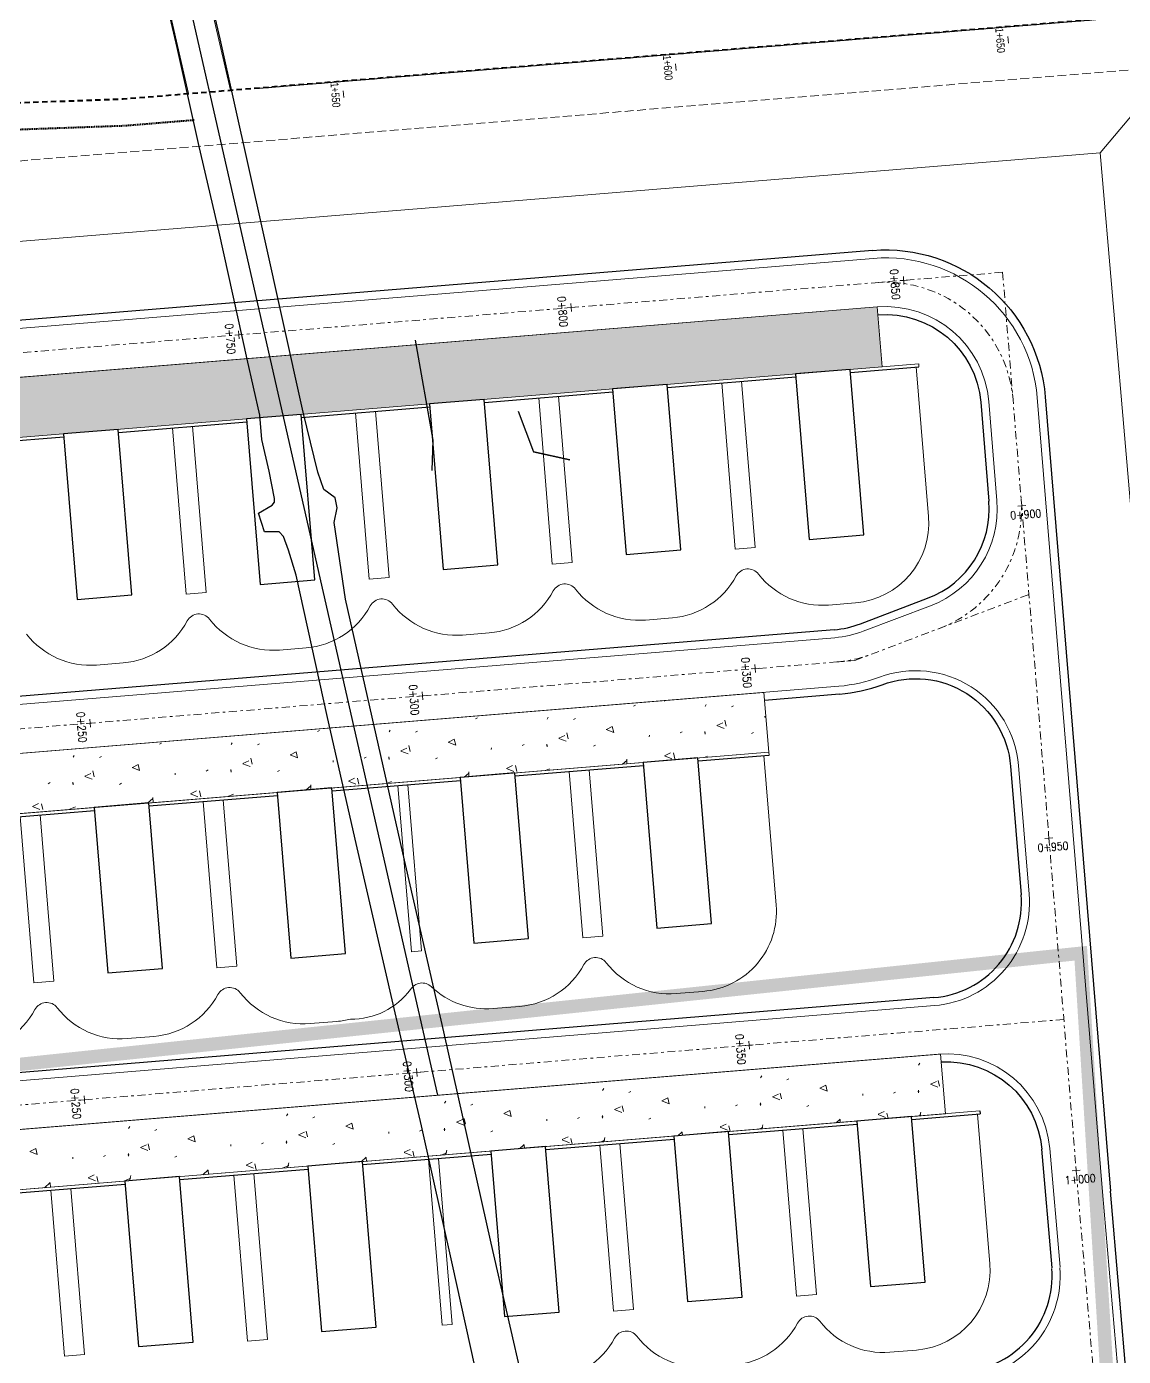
# Model space of a CAD drawing. Header units: metres. Extents: x -703672 to 3951284, y -4124475 to 4104628.
# Drawn here: x 327661.1 to 327825.5, y 4103783.7 to 4103983 of the extents above; entities that cross this region are included whole.
import ezdxf

# ---------------------------------------------------------------- set-up
doc = ezdxf.new("R2010")
doc.units = ezdxf.units.M
doc.header["$MEASUREMENT"] = 0
for name, pattern in [('DGN Style 2', [1.3283826688107345, 0.7970296012864407, -0.5313530675242938]), ('DGN Style 3', [1.8597357363350286, 1.328382668810735, -0.5313530675242938]), ('DGN Style 7', [2.6567653376214695, 1.195544401929661, -0.5313530675242938, 0.3985148006432204, -0.5313530675242938])]:
    doc.linetypes.add(name, pattern=pattern)
for name, color, linetype, lineweight in [('0_가배수로', 6, 'DGN Style 2', 40), ('C-ALGN-STAT', 8, 'Continuous', 0), ('C-ALGN-STAT1', 8, 'Continuous', 0), ('C-ANNO-PATT', 251, 'Continuous', 0), ('C-ANNO-TEXT', 7, 'Continuous', 25), ('C-APRN-OTLN', 7, 'Continuous', 0), ('C-PADS-OTLN', 9, 'Continuous', 30), ('C-PROP-CONS(Alpha)', 7, 'DGN Style 2', 40), ('C-ROAD-CNTR', 8, 'DGN Style 7', 0), ('C-ROAD-CURB', 9, 'Continuous', 0), ('C-ROAD-OTLN', 7, 'Continuous', 0), ('C-SITE-EROS', 252, 'Continuous', 0), ('V-ROAD-ASPH', 9, 'Continuous', 0), ('V-ROAD-CNTR', 251, 'DGN Style 7', 0)]:
    doc.layers.add(name, color=color, linetype=linetype, lineweight=lineweight)
doc.layers.add('ra', color=7, linetype='Continuous')
doc.layers.add('rs', color=7, linetype='Continuous')
doc.styles.add('DGN', font='ENGINEERING.shx', dxfattribs={"width": 0.85, "height": 1.2})
doc.styles.add('Style-ENGINEERING', font='ENGINEERING.shx')

# ---------------------------------------------------------------- blocks, each defined once
blk = doc.blocks.new('lbl_tic')
at = {"color": 0, "linetype": 'ByBlock', "lineweight": -2}
blk.add_line((0, -0.04164999999999996), (0, 0.04164999999999996), dxfattribs=at)

msp = doc.modelspace()

# ---------------------------------------------------------------- hatches: boundary and pattern name
at = {"layer": 'C-ANNO-PATT'}
h = msp.add_hatch(dxfattribs=at)
h.set_pattern_fill('CONCRT', color=256, style=0, pattern_type=2)
h.set_pattern_definition([(25.31487900000004, (327648.3670467309, 4103926.002119524), (-34.28746147708351, -14.66757433927048), [0.985073, -200.387207]), (283.126699, (327649.257523731, 4103926.423329524), (-23.07224645536306, 105.406153127778), [0.8989329999999994, -191.3007869999999]), (158.313082, (327649.4616757309, 4103925.547884525), (-36.78240930859081, 8.967141526014064), [1.185135, -52.488941]), (41.97170000000003, (327649.899815731, 4103919.981364524), (-76.67747861972491, -65.73729534862017), [2.049637, -115.338244]), (273.2970000000001, (327651.240934731, 4103921.472029524), (-11.85596409427939, 225.4803511843994), [1.8162, -247.711]), (164.212, (327651.240934731, 4103919.472029524), (-160.2227243592452, 46.73529184119239), [1.65204, -203.076]), (23.16038999999998, (327648.542877731, 4103932.064378524), (-23.68995698906528, -1.900143993518935), [2.049686, -35.243312]), (254.807, (327650.240934731, 4103932.472029524), (8.102837309769736, 36.40208585943261), [1.84963, -162.262]), (145.372, (327650.240934731, 4103931.472029524), (-13.09241528550088, 10.86728625936038), [1.67269, -186.226]), (263.432905, (327654.809691731, 4103925.154589524), (19.31777098597115, 156.4758746978966), [0.256216, -217.68653]), (26.58099999999996, (327660.240934731, 4103925.472029524), (-79.17268747802267, -42.10219193036691), [0.3498599999999997, -126.5199999999999]), (26.58099999999996, (327646.240934731, 4103917.472029524), (-79.17268747802267, -42.10219193036691), [0.3498599999999997, -126.5199999999999]), (26.58099999999996, (327647.240934731, 4103923.472029524), (-79.17268747802267, -42.10219193036691), [0.3498599999999997, -126.5199999999999]), (236.80613, (327652.737739731, 4103916.943865525), (-10.59750446577734, -12.76743044045756), [0.3215769999999997, -149.9780389999999]), (26.58099999999996, (327653.240934731, 4103929.472029524), (-79.17268747802267, -42.10219193036691), [0.3498599999999997, -126.5199999999999]), (26.58099999999996, (327643.240934731, 4103927.472029524), (-79.17268747802267, -42.10219193036691), [0.3498599999999997, -126.5199999999999]), (25.31487900000004, (327641.257723731, 4103924.677879524), (-34.28746147708351, -14.66757433927048), [0.985073, -200.387207]), (283.127, (327642.240934731, 4103925.472029524), (-23.07286366384791, 105.406282040301), [0.8989299999999999, -191.301]), (158.313082, (327642.352353731, 4103924.223644524), (-36.78240930859081, 8.967141526014064), [1.185135, -52.488941]), (25.31487900000004, (327657.089674731, 4103922.061794525), (-34.28746147708351, -14.66757433927048), [0.985073, -200.387207]), (283.127, (327658.240934731, 4103922.472029524), (-23.07286366384791, 105.406282040301), [0.8989299999999999, -191.301]), (158.313082, (327658.184304731, 4103921.607560524), (-36.78240930859081, 8.967141526014064), [1.185135, -52.488941]), (263.432905, (327650.104216731, 4103936.393086524), (19.31777098597115, 156.4758746978966), [0.256216, -217.68653]), (263.432905, (327663.139061731, 4103925.678884525), (19.31777098597115, 156.4758746978966), [0.256216, -217.68653])])
h.paths.add_polyline_path([(327436.1038483752, 4103912.100105027), (327436.8387999353, 4103903.135284868), (327789.3523958186, 4103932.034963016), (327788.6174442584, 4103940.999783176)])
h = msp.add_hatch(dxfattribs=at)
h.set_pattern_fill('CONCRT', color=256, style=0, pattern_type=2)
h.set_pattern_definition([(25.31487900000004, (327653.186546731, 4103870.008719524), (-34.28746147708351, -14.66757433927048), [0.985073, -200.387207]), (283.126699, (327654.077023731, 4103870.429929524), (-23.07224645536306, 105.406153127778), [0.8989329999999994, -191.3007869999999]), (158.313082, (327654.281175731, 4103869.554484525), (-36.78240930859081, 8.967141526014064), [1.185135, -52.488941]), (41.97170000000003, (327654.719315731, 4103863.987964524), (-76.67747861972491, -65.73729534862017), [2.049637, -115.338244]), (273.2970000000001, (327656.240934731, 4103865.472029524), (-11.85596409427939, 225.4803511843994), [1.8162, -247.711]), (164.212, (327656.240934731, 4103863.472029524), (-160.2227243592452, 46.73529184119239), [1.65204, -203.076]), (23.16038999999998, (327653.362377731, 4103876.070978524), (-23.68995698906528, -1.900143993518935), [2.049686, -35.243312]), (254.807, (327655.240934731, 4103876.472029524), (8.102837309769736, 36.40208585943261), [1.84963, -162.262]), (145.372, (327655.240934731, 4103875.472029524), (-13.09241528550088, 10.86728625936038), [1.67269, -186.226]), (263.432905, (327659.629191731, 4103869.161189524), (19.31777098597115, 156.4758746978966), [0.256216, -217.68653]), (26.58099999999996, (327664.240934731, 4103869.472029524), (-79.17268747802267, -42.10219193036691), [0.3498599999999997, -126.5199999999999]), (26.58099999999996, (327651.240934731, 4103861.472029524), (-79.17268747802267, -42.10219193036691), [0.3498599999999997, -126.5199999999999]), (26.58099999999996, (327651.240934731, 4103867.472029524), (-79.17268747802267, -42.10219193036691), [0.3498599999999997, -126.5199999999999]), (236.80613, (327657.557239731, 4103860.950465525), (-10.59750446577734, -12.76743044045756), [0.3215769999999997, -149.9780389999999]), (26.58099999999996, (327657.240934731, 4103873.472029524), (-79.17268747802267, -42.10219193036691), [0.3498599999999997, -126.5199999999999]), (26.58099999999996, (327648.240934731, 4103871.472029524), (-79.17268747802267, -42.10219193036691), [0.3498599999999997, -126.5199999999999]), (25.31487900000004, (327646.077223731, 4103868.684479524), (-34.28746147708351, -14.66757433927048), [0.985073, -200.387207]), (283.127, (327647.240934731, 4103869.472029524), (-23.07286366384791, 105.406282040301), [0.8989299999999999, -191.301]), (158.313082, (327647.171853731, 4103868.230244524), (-36.78240930859081, 8.967141526014064), [1.185135, -52.488941]), (25.31487900000004, (327661.909174731, 4103866.068394525), (-34.28746147708351, -14.66757433927048), [0.985073, -200.387207]), (283.127, (327663.240934731, 4103866.472029524), (-23.07286366384791, 105.406282040301), [0.8989299999999999, -191.301]), (158.313082, (327663.0038047309, 4103865.614160524), (-36.78240930859081, 8.967141526014064), [1.185135, -52.488941]), (263.432905, (327654.923716731, 4103880.399686524), (19.31777098597115, 156.4758746978966), [0.256216, -217.68653]), (263.432905, (327667.958561731, 4103869.685484525), (19.31777098597115, 156.4758746978966), [0.256216, -217.68653])])
h.paths.add_polyline_path([(327440.9233593714, 4103856.106986656), (327441.658336749, 4103847.14185158), (327772.3489111105, 4103874.252440441), (327771.613933733, 4103883.217575517)])
h = msp.add_hatch(dxfattribs=at)
h.set_pattern_fill('CONCRT', color=256, style=0, pattern_type=2)
h.set_pattern_definition([(25.31487900000004, (327685.205546731, 4103816.240019524), (-34.28746147708351, -14.66757433927048), [0.985073, -200.387207]), (283.126699, (327686.0960237309, 4103816.661229524), (-23.07224645536306, 105.406153127778), [0.8989329999999994, -191.3007869999999]), (158.313082, (327686.300175731, 4103815.785784525), (-36.78240930859081, 8.967141526014064), [1.185135, -52.488941]), (41.97170000000003, (327686.738315731, 4103810.219264524), (-76.67747861972491, -65.73729534862017), [2.049637, -115.338244]), (273.2970000000001, (327688.240934731, 4103811.472029524), (-11.85596409427939, 225.4803511843994), [1.8162, -247.711]), (164.212, (327688.240934731, 4103809.472029524), (-160.2227243592452, 46.73529184119239), [1.65204, -203.076]), (23.16038999999998, (327685.381377731, 4103822.302278524), (-23.68995698906528, -1.900143993518935), [2.049686, -35.243312]), (254.807, (327687.240934731, 4103823.472029524), (8.102837309769736, 36.40208585943261), [1.84963, -162.262]), (145.372, (327687.240934731, 4103821.472029524), (-13.09241528550088, 10.86728625936038), [1.67269, -186.226]), (263.432905, (327691.648191731, 4103815.392489524), (19.31777098597115, 156.4758746978966), [0.256216, -217.68653]), (26.58099999999996, (327696.240934731, 4103815.472029524), (-79.17268747802267, -42.10219193036691), [0.3498599999999997, -126.5199999999999]), (26.58099999999996, (327683.240934731, 4103808.472029524), (-79.17268747802267, -42.10219193036691), [0.3498599999999997, -126.5199999999999]), (26.58099999999996, (327683.240934731, 4103813.472029524), (-79.17268747802267, -42.10219193036691), [0.3498599999999997, -126.5199999999999]), (236.80613, (327689.576239731, 4103807.181765525), (-10.59750446577734, -12.76743044045756), [0.3215769999999997, -149.9780389999999]), (26.58099999999996, (327689.240934731, 4103820.472029524), (-79.17268747802267, -42.10219193036691), [0.3498599999999997, -126.5199999999999]), (26.58099999999996, (327680.240934731, 4103817.472029524), (-79.17268747802267, -42.10219193036691), [0.3498599999999997, -126.5199999999999]), (25.31487900000004, (327678.0962237309, 4103814.915779524), (-34.28746147708351, -14.66757433927048), [0.985073, -200.387207]), (283.127, (327679.240934731, 4103815.472029524), (-23.07286366384791, 105.406282040301), [0.8989299999999999, -191.301]), (158.313082, (327679.190853731, 4103814.461544524), (-36.78240930859081, 8.967141526014064), [1.185135, -52.488941]), (25.31487900000004, (327693.928174731, 4103812.299694525), (-34.28746147708351, -14.66757433927048), [0.985073, -200.387207]), (283.127, (327695.240934731, 4103812.472029524), (-23.07286366384791, 105.406282040301), [0.8989299999999999, -191.301]), (158.313082, (327695.022804731, 4103811.845460524), (-36.78240930859081, 8.967141526014064), [1.185135, -52.488941]), (263.432905, (327686.942716731, 4103826.630986524), (19.31777098597115, 156.4758746978966), [0.256216, -217.68653]), (263.432905, (327699.9775617309, 4103815.916784525), (19.31777098597115, 156.4758746978966), [0.256216, -217.68653])])
h.paths.add_polyline_path([(327472.9423771549, 4103802.347823096), (327473.6781304466, 4103793.373223544), (327798.8572047272, 4103820.031970033), (327798.1214514356, 4103829.006569584)])

# ---------------------------------------------------------------- linework, layer by layer
at = {"layer": '0_가배수로', "color": 9, "ltscale": 0.2, "transparency": 33554661, "flags": 128}
msp.add_lwpolyline([(327184.4719425737, 4103863.177841092), (327235.2938900581, 4103835.446889693), (327389.7080435517, 4103846.119885806), (327381.2793547888, 4103944.053221144), (327523.1418105702, 4103955.681291291), (327570.5540069416, 4103962.126088801), (327620.1784208941, 4103966.193663715), (327675.8156990571, 4103968.195544447), (327686.2244195807, 4103969.048718261)], dxfattribs=at)
at = {"layer": 'C-ALGN-STAT1', "flags": 128}
for points in [[(327808.2051703116, 4103981.555524675), (327808.2868635511, 4103980.558867154)], [(327758.3722942501, 4103977.470862702), (327758.4539874895, 4103976.47420518)], [(327708.5394181884, 4103973.386200729), (327708.621111428, 4103972.389543208)]]:
    msp.add_lwpolyline(points, dxfattribs=at)
at = {"layer": 'C-ANNO-TEXT', "color": 0, "lineweight": -2, "ltscale": 0.6}
msp.add_lwpolyline([(327722.7246348296, 4103822.814757072), (327676.8480547192, 4104024.552694294)], dxfattribs=at)
at = {"layer": 'C-ANNO-TEXT', "color": 4, "lineweight": -2, "ltscale": 0.6, "elevation": 8.129185709809853}
msp.add_lwpolyline([(327695.9420619048, 4103973.801729149), (327840.2582779076, 4103985.630927183)], dxfattribs=at)
at = {"layer": 'C-ANNO-TEXT', "color": 0, "lineweight": -2, "ltscale": 0.6, "elevation": 7.56}
msp.add_lwpolyline([(327742.5045302031, 4103918.075772254), (327737.0626203218, 4103919.274867265)], dxfattribs=at)
at = {"layer": 'C-ANNO-TEXT', "color": 1, "lineweight": -2, "ltscale": 0.6, "const_width": 2}
msp.add_lwpolyline([(327885.7091326918, 4103558.900112357), (327836.2487388989, 4103568.407121208), (327819.1258786097, 4103844.10534371), (327501.4196611037, 4103810.832071274)], dxfattribs=at)
at = {"layer": 'C-APRN-OTLN'}
for p, q in [((327788.6174442584, 4103940.999783177), (327789.3527201763, 4103932.029868496)), ((327794.8342854501, 4103932.479177126), (327436.8390829674, 4103903.135308065)), ((327794.8342997799, 4103932.479178301), (327794.8706382932, 4103932.035848439)), ((327772.3489111106, 4103874.252440441), (327772.3956651466, 4103873.795112703)), ((327798.8572047271, 4103820.031970033), (327798.1221630392, 4103828.997889556))]:
    msp.add_line(p, q, dxfattribs=at)
at = {"layer": 'C-APRN-OTLN', "ltscale": 100}
for points in [[(327788.6174442584, 4103940.999783176), (327436.1038483752, 4103912.100105027)], [(327440.9233593714, 4103856.106986656), (327441.658336749, 4103847.14185158), (327772.3489111105, 4103874.252440441), (327771.613933733, 4103883.217575517), (327440.9233593714, 4103856.106986656)], [(327472.9423785827, 4103802.34780568), (327798.1221630392, 4103828.997889556)], [(327798.8572047271, 4103820.031970033), (327473.6781304466, 4103793.373223544)]]:
    msp.add_lwpolyline(points, dxfattribs=at)
at = {"layer": 'C-PADS-OTLN'}
for p, q in [((327784.6050636371, 4103931.194258761), (327794.8706382932, 4103932.035848439)), ((327757.1671145319, 4103928.944847937), (327776.4025819396, 4103930.521805036)), ((327729.7291654268, 4103926.695437113), (327748.9646328344, 4103928.272394211)), ((327702.2912163215, 4103924.446026289), (327721.5266837291, 4103926.022983388)), ((327674.8532672162, 4103922.196615465), (327694.0887346239, 4103923.773572564)), ((327647.4153181112, 4103919.947204642), (327666.6507855186, 4103921.52416174)), ((327761.7586628314, 4103872.927958677), (327772.3956651466, 4103873.795112703)), ((327734.3203257531, 4103870.683281127), (327753.5557931605, 4103872.260238225)), ((327706.8823766479, 4103868.433870304), (327726.1178440554, 4103870.010827401)), ((327679.4444275425, 4103866.18445948), (327698.6798949501, 4103867.761416578)), ((327652.0064784373, 4103863.935048656), (327671.2419458448, 4103865.512005754)), ((327793.7870322486, 4103819.174241692), (327804.0526918099, 4103820.015838331)), ((327804.016704798, 4103820.454879875), (327804.0526918099, 4103820.015838331)), ((327766.3490831433, 4103816.924830867), (327785.5845505509, 4103818.501787965)), ((327738.9111340382, 4103814.675420044), (327758.1466014457, 4103816.252377141)), ((327711.4731849329, 4103812.42600922), (327730.7086523405, 4103814.002966317)), ((327684.0352358275, 4103810.176598396), (327703.2707032352, 4103811.753555493)), ((327656.5972867223, 4103807.927187572), (327675.8327541299, 4103809.50414467))]:
    msp.add_line(p, q, dxfattribs=at)
at = {"layer": 'C-PADS-OTLN', "flags": 128}
for points in [[(327784.5687129817, 4103931.63773676), (327776.366221582, 4103930.965401398), (327778.4003832464, 4103906.14862912), (327786.6028746461, 4103906.820964481), (327784.5687129817, 4103931.63773676)], [(327757.1307314221, 4103929.388721878), (327748.9282400224, 4103928.716386517), (327750.9624016868, 4103903.899614238), (327759.1648930865, 4103904.5719496), (327757.1307314221, 4103929.388721878)], [(327729.6927498627, 4103927.139706996), (327721.490258463, 4103926.467371634), (327723.5244201273, 4103901.650599356), (327731.726911527, 4103902.322934717), (327729.6927498627, 4103927.139706996)], [(327702.2547683032, 4103924.890692113), (327694.0522769035, 4103924.218356752), (327696.0864385678, 4103899.401584473), (327704.2889299676, 4103900.073919835), (327702.2547683032, 4103924.890692113)], [(327674.8167867436, 4103922.641677232), (327666.6142953439, 4103921.96934187), (327668.6484570083, 4103897.152569592), (327676.850948408, 4103897.824904953), (327674.8167867436, 4103922.641677232)], [(327761.7218914781, 4103873.376569187), (327753.5194000784, 4103872.704233825), (327755.5535617428, 4103847.887461547), (327763.7560531425, 4103848.559796908), (327761.7218914781, 4103873.376569187)], [(327734.2839099187, 4103871.127554306), (327726.081418519, 4103870.455218944), (327728.1155801835, 4103845.638446665), (327736.3180715832, 4103846.310782027), (327734.2839099187, 4103871.127554306)], [(327706.8459283593, 4103868.878539423), (327698.6434369596, 4103868.206204061), (327700.677598624, 4103843.389431783), (327708.8800900237, 4103844.061767145), (327706.8459283593, 4103868.878539423)], [(327679.4076698082, 4103866.632903837), (327671.2051784085, 4103865.960568476), (327673.2393400729, 4103841.143796197), (327681.4418314726, 4103841.816131559), (327679.4076698082, 4103866.632903837)], [(327793.7510330942, 4103819.613431375), (327785.5485416945, 4103818.941096013), (327787.5827033588, 4103794.124323735), (327795.7851947586, 4103794.796659096), (327793.7510330942, 4103819.613431375)], [(327766.3130515347, 4103817.364416494), (327758.110560135, 4103816.692081132), (327760.1447217994, 4103791.875308854), (327768.3472131991, 4103792.547644215), (327766.3130515347, 4103817.364416494)], [(327738.8750699752, 4103815.115401611), (327730.6725785755, 4103814.44306625), (327732.7067402399, 4103789.626293971), (327740.9092316396, 4103790.298629332), (327738.8750699752, 4103815.115401611)], [(327711.4370884157, 4103812.866386728), (327703.234597016, 4103812.194051367), (327705.2687586804, 4103787.377279088), (327713.4712500802, 4103788.049614449), (327711.4370884157, 4103812.866386728)], [(327683.9991068562, 4103810.617371846), (327675.7966154565, 4103809.945036485), (327677.8307771208, 4103785.128264206), (327686.0332685206, 4103785.800599568), (327683.9991068562, 4103810.617371846)]]:
    msp.add_lwpolyline(points, close=True, dxfattribs=at)
at = {"layer": 'C-PROP-CONS(Alpha)', "color": 9, "transparency": 33554661, "flags": 128}
msp.add_lwpolyline([(328051.3527000129, 4102748.37939936), (328033.3155557459, 4102763.759859016), (328008.635876491, 4102785.194791595), (328001.0587122234, 4102791.754994317), (327978.7635198684, 4102811.492673358), (327966.1439298082, 4102822.81362133), (327961.8799502737, 4102829.347595384), (327957.057644274, 4102838.760785415), (327950.9142166439, 4102852.447486374), (327944.9108842695, 4102882.46314165), (327922.9503158275, 4102979.617200589), (327922.1960612735, 4102984.074704956), (327896.895254712, 4103096.805002357), (327873.602682129, 4103197.996084934), (327970.2778919048, 4103222.03458913), (327945.2853782952, 4103305.343080384), (327930.2819876203, 4103330.564998057), (327883.5789010234, 4103409.045375251), (327883.5789010235, 4103409.045375251), (327870.9613363898, 4103413.475533437), (327831.8293273544, 4103476.306306486), (327799.6734495071, 4103521.613691107), (327806.6592676204, 4103526.955593927), (327784.9216440988, 4103571.617824119), (327626.2738909589, 4103555.289453546), (327612.5795421994, 4103537.316554541), (327610.912267143, 4103605.482858766), (327464.3899750119, 4103600.408329677), (327376.9287606052, 4103410.137822579), (327521.4700117525, 4103346.727226583), (327528.8281654069, 4103347.647212733), (327568.3287292437, 4103211.27215154), (327234.5934998402, 4103358.397358307), (327245.9429127203, 4103450.162797557), (327247.4057606828, 4103462.282137395), (327240.1466832621, 4103465.304146356), (327209.4846702361, 4103470.912804143), (327163.5775247305, 4103479.173001934), (327097.1773292364, 4103490.791457197), (327094.8037589096, 4103490.336329404), (327087.5669605479, 4103491.465917642), (327077.449539086, 4103494.95888159), (327074.0302851388, 4103496.139353393), (327072.3445527111, 4103496.70369043), (327040.4265800085, 4103507.290822693), (327024.6254833043, 4103509.746641063), (327005.0554566061, 4103511.621346213), (326997.3663593705, 4103513.401218432), (326987.1858611336, 4103509.176851866), (326924.9401869376, 4103516.679666858), (326868.1898380349, 4103514.452095245, -0.4874798272826256), (326842.7291952347, 4103544.504835935), (326855.8128268328, 4103607.653487044), (326872.3549334486, 4103674.829124694), (326885.7849688843, 4103716.963841686), (326897.1820855098, 4103756.392376348), (326911.8079730987, 4103792.562866542), (326942.7784593481, 4103859.495280759), (326985.0309523789, 4103937.170100313), (327038.3759761521, 4104017.339902852), (327049.9699591843, 4104031.93014326), (327093.2772874826, 4104085.216318096), (327121.0561478767, 4104115.05712215), (327147.4927338528, 4104141.109056442), (327201.0579048989, 4104189.950156559), (327247.8236230445, 4104227.241544621), (327274.2756034104, 4104246.458416275), (327310.9052788371, 4104272.189052842), (327338.7507480193, 4104290.682435896), (327394.3822770293, 4104323.718145463), (327454.7797406209, 4104356.193582261), (327554.8217139727, 4104397.588329164), (327560.1573850386, 4104391.696800068), (327629.8959608893, 4104414.015198105), (327759.0313031515, 4104448.398455133), (327757.2739255879, 4104455.165774307), (328107.0540342975, 4104542.510103815), (328119.3380608568, 4104542.510103815), (328124.6483431717, 4104536.17317302), (328129.4254646109, 4104518.549251009), (328131.921990407, 4104503.029638088), (328135.078302787, 4104500.213224401), (328154.085317786, 4104500.667789092), (328149.8985258908, 4104547.783738694), (328149.7745655841, 4104555.824714896), (328168.0966631506, 4104560.116307975), (328180.1971601305, 4104561.571233069), (328186.8764764442, 4104562.389659171), (328203.8937110046, 4104564.517264253), (328194.5649608789, 4104557.623580912), (328191.4437345657, 4104556.202444898), (328187.3603782359, 4104545.719257489), (328182.8253075863, 4104532.763466077), (328181.3393865761, 4104525.839460123), (328180.4385673145, 4104514.508980992), (328180.3416913476, 4104501.519693172), (328182.9952471908, 4104464.369911368), (328121.0450735461, 4104464.115166628), (328089.3117504606, 4104492.939601823), (327768.6929376793, 4104411.193379837), (327762.394272341, 4104435.44831491), (327630.6153729495, 4104402.081270727), (327568.961239384, 4104381.975780278), (327586.7809209799, 4104362.299684941), (327579.7950375145, 4104360.190021981), (327526.9949811692, 4104339.560635842), (327472.178603134, 4104315.449356015), (327377.0616109308, 4104262.394203749), (327337.8150383515, 4104235.453131521), (327331.8477650884, 4104234.203481648), (327216.3820695355, 4104145.337984444), (327178.5929724798, 4104112.042658567), (327136.6371358891, 4104068.619937841), (327133.1617217513, 4104062.073926368), (327081.9927725713, 4104002.304896605), (327197.9125123062, 4103949.973291562), (327165.5484697489, 4103878.060140899), (327236.1839484199, 4103839.517953459), (327385.373955234, 4103849.829860281), (327376.9496945368, 4103947.711745712), (327522.7087312953, 4103959.659207741), (327570.1209276664, 4103966.104005254), (327619.9429955619, 4103970.187781311), (327675.5802737248, 4103972.189662043), (327840.2462419602, 4103985.686872555), (327861.3262067086, 4103740.757760243), (327930.6420660896, 4103742.354851621), (327992.4427256854, 4103748.227855178), (328033.5029494578, 4103744.724846469), (328070.8848923553, 4103745.586155542), (328069.9830035489, 4103756.769478619), (328241.8330771768, 4103770.442215998), (328288.4642937218, 4103241.598537642), (328052.9743225681, 4103223.495877456), (328046.3409570817, 4103208.988679592), (328077.9633670195, 4102853.33535271), (328045.914018165, 4102815.224954779), (328124.4115326538, 4102748.37939936)], format="xyb", dxfattribs=at)
at = {"layer": 'C-ROAD-CNTR'}
for p, q in [((327807.4052554659, 4103946.202008664), (327416.6418548973, 4103914.172221727)), ((327807.4052554659, 4103946.202008664), (327818.7310130846, 4103808.027765691)), ((327785.2704172004, 4103887.999200369), (327811.3647672898, 4103897.895964408)), ((327785.2704172004, 4103887.999200369), (327421.4609649091, 4103858.178753457)), ((327816.587575578, 4103834.177703276), (327439.9041263034, 4103803.302010708)), ((327841.6622341247, 4103541.58881854), (327818.7310130846, 4103808.027765691))]:
    msp.add_line(p, q, dxfattribs=at)
at = {"layer": 'C-ROAD-CNTR', "extrusion": (0, 0, -1)}
msp.add_arc((-327789.8836894693, 4103925.551591597), 19.15, 85.31410016451055, 175.3141001567989, dxfattribs=at)
at = {"layer": 'C-ROAD-CNTR'}
for centre, start, end in [((327791.1016990394, 4103910.69187484), 290.7701567957037, 4.685899843201111), ((327781.0093182566, 4103906.864153097), 274.6858998387829, 290.7701567957037)]:
    msp.add_arc(centre, 19.15, start, end, dxfattribs=at)
at = {"layer": 'C-ROAD-CURB', "linetype": 'Continuous', "lineweight": 25}
for p, q in [((327787.9232645565, 4103949.471389551), (327435.4092907969, 4103920.576801533)), ((327804.135892023, 4103926.719804921), (327805.3539015931, 4103911.860088164)), ((327813.8034699789, 4103927.512229344), (327823.5654088064, 4103808.416575627)), ((327786.0803842425, 4103893.493502785), (327796.1727650266, 4103897.321224528)), ((327782.177531581, 4103892.611950543), (327440.0732289419, 4103864.570614257)), ((327782.9701031346, 4103882.944384648), (327771.711982879, 4103882.021587905)), ((327808.610151288, 4103872.133841878), (327810.1893610649, 4103852.867482597)), ((327797.1053718355, 4103837.447066719), (327447.3908503424, 4103808.781942001)), ((327814.8193463436, 4103796.916903007), (327813.28443408, 4103814.751121549)), ((327831.0325800523, 4103721.655978884), (327823.5625127414, 4103808.45104601))]:
    msp.add_line(p, q, dxfattribs=at)
at = {"layer": 'C-ROAD-CURB', "linetype": 'Continuous', "lineweight": 25, "extrusion": (0, 0, -1)}
for centre, radius, start, end in [((-327789.8836894693, 4103925.551591597), 23.99999999999999, 85.3146368004467, 175.3141001567989), ((-327789.8836894693, 4103925.551591597), 14.3, 85.31410016451055, 175.3141001567989), ((-327794.3579487345, 4103870.965628554), 14.3, 69.60267968113368, 175.3141001567989), ((-327799.0371037299, 4103813.524916878), 14.3, 86.72528988836441, 175.0809275763683)]:
    msp.add_arc(centre, radius, start, end, dxfattribs=at)
at = {"layer": 'C-ROAD-CURB', "linetype": 'Continuous', "lineweight": 25}
for centre, radius, start, end in [((327791.1016990394, 4103910.69187484), 14.3, 290.7701567957037, 4.685899843201111), ((327781.0093182566, 4103906.864153097), 14.3, 274.6858998387829, 290.7701567957037), ((327781.0093182566, 4103906.864153097), 23.99999999999999, 274.6858998387829, 290.3973203157055), ((327795.9371585113, 4103851.699269273), 14.30000000000001, 274.6858998387829, 4.685899843201111), ((327800.5283185673, 4103795.68711658), 14.30000000000001, 274.6858998387829, 4.685899843201111)]:
    msp.add_arc(centre, radius, start, end, dxfattribs=at)
at = {"layer": 'C-ROAD-OTLN'}
for p, q in [((327788.0212964439, 4103948.275400526), (327435.5073226843, 4103919.380812508)), ((327788.6174442585, 4103940.999783176), (327436.103858142, 4103912.105226932)), ((327805.3318810484, 4103926.817836809), (327806.5498906185, 4103911.958120051)), ((327812.6074809534, 4103927.414197457), (327822.3694197809, 4103808.318543741)), ((327786.5059282414, 4103892.371490171), (327796.5983090255, 4103896.199211915)), ((327782.2755634683, 4103891.415961517), (327440.1712608293, 4103863.374625232)), ((327782.8720712473, 4103884.140373674), (327440.9229681539, 4103856.111758661)), ((327772.3489111106, 4103874.252440441), (327441.6583346115, 4103847.141877659)), ((327809.8061403136, 4103872.231873765), (327811.3853500904, 4103852.965514484)), ((327797.2034037229, 4103836.251077693), (327447.4888822297, 4103807.585952976)), ((327797.7708585182, 4103828.973108457), (327472.9423771551, 4103802.347823095)), ((327804.016704798, 4103820.454879875), (327473.6777012135, 4103793.377912363)), ((327816.0149265129, 4103797.019801301), (327814.4800142493, 4103814.854019843)), ((327829.836999883, 4103721.55308059), (327822.3669325721, 4103808.348147715))]:
    msp.add_line(p, q, dxfattribs=at)
at = {"layer": 'C-ROAD-OTLN', "extrusion": (0, 0, -1)}
for centre, radius, start, end in [((-327789.8836894693, 4103925.551591597), 22.8, 85.3146368004467, 175.3141001567989), ((-327789.8836894693, 4103925.551591597), 15.5, 85.31410016451055, 175.3141001567989), ((-327794.3579487345, 4103870.965628554), 15.5, 69.60267968113368, 175.3141001567989), ((-327799.0371037299, 4103813.524916878), 15.5, 85.31410015902098, 175.0809275763683)]:
    msp.add_arc(centre, radius, start, end, dxfattribs=at)
at = {"layer": 'C-ROAD-OTLN'}
for centre, radius, start, end in [((327791.1016990394, 4103910.69187484), 15.5, 290.7701567957037, 4.685899843201111), ((327781.0093182566, 4103906.864153097), 15.5, 274.6858998387829, 290.7701567957037), ((327781.0093182566, 4103906.864153097), 22.8, 274.6858998387829, 290.3973203157055), ((327795.9371585113, 4103851.699269273), 15.5, 274.6858998387829, 4.685899843201111), ((327800.5283185673, 4103795.68711658), 15.5, 274.6858998387829, 4.685899843201111)]:
    msp.add_arc(centre, radius, start, end, dxfattribs=at)
at = {"layer": 'C-SITE-EROS', "linetype": 'DGN Style 3', "transparency": 33554661}
msp.add_line((327385.6090150409, 4103940.394696575), (327832.9589100714, 4103977.062720762), dxfattribs=at)
at = {"layer": 'C-SITE-EROS', "linetype": 'Continuous'}
for p, q in [((327822.0279122385, 4103964.126493071), (327832.9589100715, 4103977.062720762)), ((327822.0279122384, 4103964.126493072), (327398.5979957971, 4103929.419122867)), ((327822.0279122385, 4103964.126493071), (327843.0103595244, 4103720.330440792)), ((327796.3101578744, 4103909.583216664), (327794.4727696461, 4103931.999353037)), ((327765.2901193257, 4103929.607646688), (327767.3320242552, 4103904.70082089)), ((327768.2800883524, 4103929.852769553), (327770.3219968194, 4103904.945900608)), ((327737.8521975931, 4103927.357901918), (327739.8941025226, 4103902.451076121)), ((327740.8421666198, 4103927.603024784), (327742.8840750867, 4103902.696155839)), ((327710.4142484879, 4103925.108491094), (327712.4561534174, 4103900.201665297)), ((327713.4042175146, 4103925.353613959), (327715.4461259815, 4103900.446745015)), ((327682.9762022999, 4103922.860264679), (327685.0181072295, 4103897.953438882)), ((327685.9661713267, 4103923.105387545), (327688.0080797937, 4103898.1985186)), ((327767.3320242552, 4103904.70082089), (327770.3219968193, 4103904.945900608)), ((327739.8941025226, 4103902.451076121), (327742.8840750867, 4103902.696155839)), ((327712.4561534174, 4103900.201665297), (327715.4461259815, 4103900.446745015)), ((327685.0181072295, 4103897.953438882), (327688.0080797937, 4103898.1985186)), ((327703.0166418136, 4103889.895962888), (327699.0001120053, 4103889.566739133)), ((327675.5786602565, 4103887.646948006), (327671.562130446, 4103887.317724251)), ((327773.4634495297, 4103851.322058364), (327771.6259639389, 4103873.739382561)), ((327742.4435889277, 4103871.341537855), (327744.4854938573, 4103846.434712058)), ((327745.4335579545, 4103871.58666072), (327747.4754664214, 4103846.679791776)), ((327716.7501691048, 4103869.23554518), (327718.7920760983, 4103844.328694208)), ((327718.2451536184, 4103869.358106614), (327720.2870620853, 4103844.451237669)), ((327690.5575948356, 4103867.088630956), (327692.5995033025, 4103842.181762011)), ((327687.5676258088, 4103866.84350809), (327689.6095307384, 4103841.936682293)), ((327660.1296442494, 4103864.594493208), (327662.1715491789, 4103839.687667411)), ((327663.1196132762, 4103864.839616074), (327665.1615217431, 4103839.932747129)), ((327744.4854938573, 4103846.434712058), (327747.4754664214, 4103846.679791776)), ((327718.7920760983, 4103844.328694208), (327720.2870623806, 4103844.451234067)), ((327689.6095307384, 4103841.936682293), (327692.5995033025, 4103842.181762012)), ((327662.1715491789, 4103839.687667411), (327665.1615217431, 4103839.932747129)), ((327762.4838781474, 4103838.381849234), (327758.467348339, 4103838.05262548)), ((327735.0458965901, 4103836.132834353), (327731.0293667798, 4103835.803610598)), ((327805.4923787568, 4103797.558903144), (327803.6549256201, 4103819.975831399)), ((327774.4721817983, 4103817.587703318), (327776.5140867279, 4103792.680877521)), ((327777.4621508251, 4103817.832826184), (327779.504059292, 4103792.925957239)), ((327747.034963217, 4103815.329380102), (327749.0768681465, 4103790.422554304)), ((327750.0249322437, 4103815.574502967), (327752.0668407106, 4103790.667634022)), ((327721.340851399, 4103813.231879033), (327723.3827563285, 4103788.325053235)), ((327722.8358341435, 4103813.354462039), (327724.8777426105, 4103788.447593094)), ((327695.1483035093, 4103811.084593711), (327697.1902119762, 4103786.177724767)), ((327692.1583344825, 4103810.839470846), (327694.2002394121, 4103785.932645049)), ((327664.7203853774, 4103808.590060023), (327666.7622903069, 4103783.683234226)), ((327667.7103544041, 4103808.835182888), (327669.7522628711, 4103783.928313944)), ((327776.5140867278, 4103792.68087752), (327779.5040592919, 4103792.925957239)), ((327749.0768681465, 4103790.422554305), (327752.0668407105, 4103790.667634023)), ((327723.3827563286, 4103788.325053235), (327724.8777426105, 4103788.447593094)), ((327694.200239412, 4103785.932645049), (327697.1902119761, 4103786.177724767)), ((327666.7622903069, 4103783.683234225), (327669.7522628711, 4103783.928313943))]:
    msp.add_line(p, q, dxfattribs=at)
at = {"layer": 'C-SITE-EROS', "linetype": 'Continuous', "flags": 128}
for points in [[(327781.3140566834, 4103896.31378378), (327785.3305864939, 4103896.643007535)], [(327753.8760751241, 4103894.064768898), (327757.8926049344, 4103894.393992653)], [(327726.4380935643, 4103891.815754016), (327730.4546233748, 4103892.144977771)], [(327703.5913852192, 4103833.554595719), (327707.6079150298, 4103833.883819473)], [(327676.1534036599, 4103831.305580836), (327680.1699334704, 4103831.63480459)], [(327790.4962775657, 4103784.28947026), (327794.5128073762, 4103784.618694014)]]:
    msp.add_lwpolyline(points, dxfattribs=at)
at = {"layer": 'C-SITE-EROS', "linetype": 'Continuous', "extrusion": (0, 0, -1)}
for centre, radius, start, end in [((-327784.3502676196, 4103908.60289779), 12.00000000000001, 175.3141001567989, 265.3141001490353), ((-327780.3337378091, 4103908.273674035), 12, 265.3141001523803, 322.3788696633149), ((-327756.9122860602, 4103906.353882907), 12, 208.249330651465, 265.3141001457398), ((-327729.4743045007, 4103904.104868026), 12, 208.249330651465, 265.3141001523803), ((-327752.8957562499, 4103906.024659153), 11.99999999999999, 265.3141001557275, 322.3788696633149), ((-327702.0363229413, 4103901.855853144), 12.00000000000001, 208.249330651465, 265.3141001678577), ((-327725.4577746901, 4103903.775644271), 12.00000000000001, 265.3141001523803, 322.3788696633149), ((-327674.5983413819, 4103899.606838261), 12, 208.249330651465, 265.3141001557275), ((-327698.0197931307, 4103901.526629389), 11.99999999999999, 265.3141001557275, 322.3788696633149), ((-327670.5818115714, 4103899.277614506), 12, 265.3141001523803, 322.380729606624), ((-327761.5035592749, 4103850.34173949), 12.00000000000002, 175.3141001567989, 265.3141001678577), ((-327734.0655777156, 4103848.092724607), 12.00000000000001, 208.249330651465, 265.3141001523803), ((-327757.4870294644, 4103850.012515734), 12, 265.3141001557275, 322.3788696633149), ((-327730.049047905, 4103847.763500852), 12.00000000000001, 265.3141001523803, 313.7401874085394), ((-327679.1896145964, 4103843.594694845), 12, 208.249330651465, 265.3141001612171), ((-327702.6110663453, 4103845.514485974), 12, 265.3141001557275, 322.3788696633149), ((-327709.8341648881, 4103845.194881033), 10.96744800451216, 216.4874923654038, 270.9921018786732), ((-327664.0837758859, 4103834.719874088), 2, 28.24661604818525, 142.3815842943567), ((-327675.1730847859, 4103843.265471091), 12.00000000000001, 265.314100159021, 322.3815842943567), ((-327706.6275961556, 4103845.843709729), 12, 255.4402590558347, 265.3141001778433), ((-327793.5324885022, 4103796.578584269), 12, 175.3141001567989, 265.3141001523803), ((-327778.427293952, 4103787.702927677), 2, 28.25093470525234, 142.3772656159809), ((-327766.0949317226, 4103794.329604205), 12.00000000000002, 208.2509347350687, 265.3141001678577), ((-327789.5159586915, 4103796.249360514), 12.00000000000001, 265.3141001523803, 322.3772655846637), ((-327738.6569501632, 4103792.080589322), 12.00000000000001, 208.249330651465, 265.3141001523803), ((-327762.0784019121, 4103794.000380449), 12, 265.3141001557275, 322.3788696633149)]:
    msp.add_arc(centre, radius, start, end, dxfattribs=at)
at = {"layer": 'C-SITE-EROS', "linetype": 'Continuous'}
for centre, radius, start, end in [((327769.2448338057, 4103899.72755164), 2, 37.62113030332817, 151.7506693501032), ((327741.8068522466, 4103897.478536757), 2, 37.62113033464514, 151.7506693202871), ((327714.3688706872, 4103895.229521875), 2, 37.62113033668508, 151.7506693202871), ((327686.930889128, 4103892.980506992), 2, 37.62113033668508, 151.750669348535), ((327746.3981254617, 4103841.466393339), 2, 37.62113033668508, 151.750669348535), ((327691.5221623425, 4103836.968363577), 2, 37.62113033872501, 151.750669348535), ((327720.3695972565, 4103837.648747513), 2.000000000000001, 46.25981259146054, 149.1905093779321), ((327651.7509142024, 4103841.345621042), 12, 274.6858998387829, 331.7533839816533), ((327750.9894979093, 4103785.454258053), 1.999999999999999, 37.62113033668508, 151.750669348535)]:
    msp.add_arc(centre, radius, start, end, dxfattribs=at)
at = {"layer": 'ra'}
for p, q in [((327690.0864207682, 4103981.180880385, 8.31), (327683.2246752613, 4104011.264365848, 8.37)), ((327683.6577350107, 4103979.889242498, 8.37), (327680.3964482293, 4103994.08021743, 8.36)), ((327696.5210813186, 4103952.282670604, 8.26), (327690.0864207682, 4103981.180880385, 8.31)), ((327686.9513805064, 4103965.051440762, 8.3), (327683.6577350107, 4103979.889242498, 8.37)), ((327689.964919256, 4103952.201992167, 8.28), (327686.9513805064, 4103965.051440762, 8.3)), ((327694.1229617924, 4103933.156014133, 8.28), (327689.964919256, 4103952.201992167, 8.28)), ((327702.5438996539, 4103925.244565117, 8.29), (327696.5210813186, 4103952.282670604, 8.26)), ((327696.066235745, 4103924.760140424, 8.24), (327694.1229617924, 4103933.156014133, 8.28)), ((327696.3542424744, 4103921.108250211, 8.25), (327696.066235745, 4103924.760140424, 8.24)), ((327704.7357585385, 4103916.210303961, 8.28), (327702.5438996539, 4103925.244565117, 8.29)), ((327697.438594626, 4103916.374315652, 8.25), (327696.3542424744, 4103921.108250211, 8.25)), ((327698.256112645, 4103912.267151023, 8.21), (327697.438594626, 4103916.374315652, 8.25)), ((327705.6325501448, 4103913.631806954, 8.22), (327704.7357585385, 4103916.210303961, 8.28)), ((327707.3384005856, 4103912.374532412, 7.97), (327705.6325501448, 4103913.631806954, 8.22)), ((327695.8459642556, 4103910.105525537, 7.82), (327697.9009597166, 4103911.268422632, 8.11)), ((327697.9009597166, 4103911.268422632, 8.11), (327698.2353324202, 4103911.756475801, 8.18)), ((327698.2353324202, 4103911.756475801, 8.18), (327698.256112645, 4103912.267151023, 8.21)), ((327707.184986029, 4103908.659942533, 8.19), (327707.6648175527, 4103910.874310774, 8.01)), ((327707.6648175527, 4103910.874310774, 8.01), (327707.3384005856, 4103912.374532412, 7.97)), ((327696.75570879, 4103907.28770193, 7.88), (327695.8459642556, 4103910.105525537, 7.82)), ((327698.9451920533, 4103907.287502283, 8.14), (327696.75570879, 4103907.28770193, 7.88)), ((327699.6191415661, 4103906.567121097, 8.2), (327698.9451920533, 4103907.287502283, 8.14)), ((327708.875691534, 4103897.206717489, 8.22), (327707.184986029, 4103908.659942533, 8.19)), ((327700.3477685326, 4103904.551297755, 8.22), (327699.6191415661, 4103906.567121097, 8.2)), ((327701.4881291764, 4103900.812402918, 8.23), (327700.3477685326, 4103904.551297755, 8.22)), ((327706.1965911706, 4103879.458296764, 8.21), (327701.4881291764, 4103900.812402918, 8.23)), ((327717.5079936157, 4103859.169101124, 8.22), (327708.875691534, 4103897.206717489, 8.22)), ((327710.4875166581, 4103860.547544916, 8.23), (327706.1965911706, 4103879.458296764, 8.21)), ((327716.3144135652, 4103835.173944099, 8.22), (327710.4875166581, 4103860.547544916, 8.23)), ((327723.627222612, 4103832.339007619, 8.13), (327717.5079936157, 4103859.169101124, 8.22)), ((327720.2656335226, 4103818.223796788, 8.17), (327716.3144135652, 4103835.173944099, 8.22)), ((327730.7255558633, 4103800.622166335, 8.11), (327723.627222612, 4103832.339007619, 8.13)), ((327724.9266165725, 4103797.368803597, 8.14), (327720.2656335226, 4103818.223796788, 8.17)), ((327738.7347058317, 4103765.664384615, 8.05), (327730.7255558633, 4103800.622166335, 8.11)), ((327729.3270112931, 4103777.436514433, 8.13), (327724.9266165725, 4103797.368803597, 8.14))]:
    msp.add_line(p, q, dxfattribs=at)
at = {"layer": 'rs'}
for p, q in [((327722.0236777393, 4103921.047593978, 7.35), (327719.3956066191, 4103936.000377237, 7.56)), ((327722.0236776977, 4103921.047593995, 7.35), (327719.3956065775, 4103936.000377255, 7.56)), ((327734.8023680405, 4103925.352913384, 7.36), (327737.0626203218, 4103919.274867265, 7.46)), ((327721.8718378298, 4103916.459776453, 7.35), (327722.0236777393, 4103921.047593978, 7.35)), ((327737.0626203218, 4103919.274867265, 7.46), (327742.5045302031, 4103918.075772254, 7.56))]:
    msp.add_line(p, q, dxfattribs=at)
at = {"layer": 'V-ROAD-ASPH'}
msp.add_line((327691.6255207697, 4103973.504846227, 8.30314558456189), (327686.310780573, 4103996.755172676, 8.325800885785455), dxfattribs=at)
at = {"layer": 'V-ROAD-ASPH', "extrusion": (-0.0607430231477075, -0.0150841725680606, 0.998039454569214), "elevation": -81801.33344831398, "flags": 128}
msp.add_lwpolyline([(-3904099.083513635, 1304554.941068433), (-3904073.521135213, 1304554.238819306), (-3904049.773206388, 1304553.808233473), (-3904026.256901457, 1304553.373681059)], dxfattribs=at)
at = {"layer": 'V-ROAD-CNTR', "extrusion": (0.3641989051163628, 0.08125439912917304, 0.9277698422206877), "elevation": 452817.4323882493, "flags": 128}
msp.add_lwpolyline([(3934214.513038449, -1125816.925708492), (3934189.188290413, -1125816.969409401), (3934165.113406022, -1125817.04219241), (3934141.360047087, -1125817.170826906)], dxfattribs=at)

# ---------------------------------------------------------------- block references
at = {"layer": 'C-ALGN-STAT', "lineweight": 18}
for p, xscale, yscale, zscale, rotation in [((327792.5746259568, 4103944.986582383), 14.40576230492195, 14.40576230492195, 14.40576230492195, 274.6669517531642), ((327792.57462539, 4103944.986582893), 14.40576230492194, 14.40576230492194, 14.40576230492194, 274.6668987448687), ((327792.5746259568, 4103944.986582383), 14.40576230492196, 14.40576230492196, 14.40576230492196, 4.666951753164193), ((327792.574625448, 4103944.986581814), 14.40576230492195, 14.40576230492195, 14.40576230492195, 4.666898744868715), ((327742.7420998958, 4103940.901949098), 14.40576230492195, 14.40576230492195, 14.40576230492195, 274.6669517531642), ((327742.742099329, 4103940.901949609), 14.40576230492194, 14.40576230492194, 14.40576230492194, 274.6668987448687), ((327742.7420998958, 4103940.901949098), 14.40576230492196, 14.40576230492196, 14.40576230492196, 4.666951753164193), ((327742.7420993869, 4103940.901948529), 14.40576230492195, 14.40576230492195, 14.40576230492195, 4.666898744868715), ((327692.9092238343, 4103936.817287126), 14.40576230492195, 14.40576230492195, 14.40576230492195, 274.6669517531642), ((327692.9092232674, 4103936.817287636), 14.40576230492194, 14.40576230492194, 14.40576230492194, 274.6668987448687), ((327692.9092238343, 4103936.817287126), 14.40576230492196, 14.40576230492196, 14.40576230492196, 4.666951753164193), ((327692.9092233254, 4103936.817286557), 14.40576230492195, 14.40576230492195, 14.40576230492195, 4.666898744868715), ((327810.2741242236, 4103911.199380925), 14.40576230492196, 14.40576230492196, 14.40576230492196, 94.6669517492108), ((327810.2741247927, 4103911.199380416), 14.40576230492195, 14.40576230492195, 14.40576230492195, 94.66689874091526), ((327810.2741242236, 4103911.199380925), 14.40576230492195, 14.40576230492195, 14.40576230492195, 4.666951749210762), ((327810.2741237131, 4103911.199380359), 14.40576230492193, 14.40576230492193, 14.40576230492193, 4.666898740915299), ((327770.2910619566, 4103886.77182978), 14.40576230492196, 14.40576230492196, 14.40576230492196, 274.6433193301665), ((327770.2910613882, 4103886.77183029), 14.40576230492194, 14.40576230492194, 14.40576230492194, 274.6432663218711), ((327770.2910619566, 4103886.77182978), 14.40576230492197, 14.40576230492197, 14.40576230492197, 4.643319330166546), ((327770.2910614461, 4103886.771829211), 14.40576230492196, 14.40576230492196, 14.40576230492196, 4.643266321871067), ((327720.4581858951, 4103882.687167807), 14.40576230492197, 14.40576230492197, 14.40576230492197, 4.643319330166546), ((327720.4581853846, 4103882.687167238), 14.40576230492196, 14.40576230492196, 14.40576230492196, 4.643266321871067), ((327720.4581858951, 4103882.687167807), 14.40576230492196, 14.40576230492196, 14.40576230492196, 274.6433193301665), ((327720.4581853267, 4103882.687168317), 14.40576230492194, 14.40576230492194, 14.40576230492194, 274.6432663218711), ((327670.6253098334, 4103878.602505835), 14.40576230492197, 14.40576230492197, 14.40576230492197, 4.643319330166546), ((327670.625309323, 4103878.602505265), 14.40576230492196, 14.40576230492196, 14.40576230492196, 4.643266321871067), ((327670.625309265, 4103878.602506344), 14.40576230492194, 14.40576230492194, 14.40576230492194, 274.6432663218711), ((327670.6253098334, 4103878.602505835), 14.40576230492196, 14.40576230492196, 14.40576230492196, 274.6433193301665), ((327814.3571162465, 4103861.366367983), 14.40576230492196, 14.40576230492196, 14.40576230492196, 94.6669517492108), ((327814.3571168156, 4103861.366367474), 14.40576230492195, 14.40576230492195, 14.40576230492195, 94.66689874091526), ((327814.3571162465, 4103861.366367983), 14.40576230492195, 14.40576230492195, 14.40576230492195, 4.666951749210762), ((327814.3571157361, 4103861.366367416), 14.40576230492193, 14.40576230492193, 14.40576230492193, 4.666898740915299), ((327769.4257417184, 4103830.311978634), 14.40576230492196, 14.40576230492196, 14.40576230492196, 274.6859528207804), ((327769.4257411496, 4103830.311979142), 14.40576230492194, 14.40576230492194, 14.40576230492194, 274.685899812485), ((327769.4257417184, 4103830.311978634), 14.40576230492197, 14.40576230492197, 14.40576230492197, 4.685952820780457), ((327769.4257412084, 4103830.311978064), 14.40576230492196, 14.40576230492196, 14.40576230492196, 4.685899812484982), ((327719.592865657, 4103826.227316661), 14.40576230492196, 14.40576230492196, 14.40576230492196, 274.6859528207804), ((327719.5928650881, 4103826.22731717), 14.40576230492194, 14.40576230492194, 14.40576230492194, 274.685899812485), ((327719.592865657, 4103826.227316661), 14.40576230492197, 14.40576230492197, 14.40576230492197, 4.685952820780457), ((327719.5928651469, 4103826.227316091), 14.40576230492196, 14.40576230492196, 14.40576230492196, 4.685899812484982), ((327669.7540669759, 4103822.142169782), 14.40576230492194, 14.40576230492194, 14.40576230492194, 274.685899812485), ((327669.7540675447, 4103822.142169274), 14.40576230492196, 14.40576230492196, 14.40576230492196, 274.6859528207804), ((327669.7540675447, 4103822.142169274), 14.40576230492197, 14.40576230492197, 14.40576230492197, 4.685952820780457), ((327669.7540670346, 4103822.142168704), 14.40576230492196, 14.40576230492196, 14.40576230492196, 4.685899812484982), ((327818.441778218, 4103811.533491922), 14.40576230492196, 14.40576230492196, 14.40576230492196, 94.6669517492108), ((327818.4417787871, 4103811.533491413), 14.40576230492195, 14.40576230492195, 14.40576230492195, 94.66689874091526), ((327818.441778218, 4103811.533491922), 14.40576230492195, 14.40576230492195, 14.40576230492195, 4.666951749210762), ((327818.4417777075, 4103811.533491355), 14.40576230492193, 14.40576230492193, 14.40576230492193, 4.666898740915299)]:
    msp.add_blockref('lbl_tic', p, dxfattribs=dict(at, xscale=xscale, yscale=yscale, zscale=zscale, rotation=rotation))

# ---------------------------------------------------------------- texts
at = {"layer": 'C-ALGN-STAT', "lineweight": 25, "attachment_point": 8, "line_spacing_factor": 0.6, "style": 'DGN'}
for s, insert, char_height, rotation in [('\\Fsimplex;\\H1x;\\W0.85;0+850', (327790.67932699, 4103944.334726636), 1.199999999999997, 274.390650993103), ('\\Fsimplex;\\H1x;\\W0.85;0+800', (327740.8468009289, 4103940.250093352), 1.199999999999997, 274.390650993103), ('\\Fsimplex;\\H1x;\\W0.85;0+750', (327691.0139248674, 4103936.165431379), 1.199999999999997, 274.390650993103), ('\\Fsimplex;\\H1x;\\W0.85;0+900', (327810.9259799705, 4103909.304081958), 1.199999999999997, 4.3906509891495755), ('\\Fsimplex;\\H1x;\\W0.85;0+350', (327768.3954942816, 4103886.120755828), 1.199999999999998, 274.36701857010536), ('\\Fsimplex;\\H1x;\\W0.85;0+300', (327718.5626182201, 4103882.036093856), 1.199999999999998, 274.36701857010536), ('\\Fsimplex;\\H1x;\\W0.85;0+250', (327668.7297421584, 4103877.951431883), 1.199999999999998, 274.36701857010536), ('\\Fsimplex;\\H1x;\\W0.85;0+950', (327815.0089719935, 4103859.471069016), 1.199999999999997, 4.3906509891495755), ('\\Fsimplex;\\H1x;\\W0.85;0+350', (327767.5306590289, 4103829.65949438), 1.199999999999998, 274.4096520607193), ('\\Fsimplex;\\H1x;\\W0.85;0+300', (327717.6977829674, 4103825.574832408), 1.199999999999998, 274.4096520607193), ('\\Fsimplex;\\H1x;\\W0.85;0+250', (327667.8589848552, 4103821.489685021), 1.199999999999998, 274.4096520607193), ('\\Fsimplex;\\H1x;\\W0.85;1+000', (327819.0936339649, 4103809.638192954), 1.199999999999997, 4.3906509891495755)]:
    msp.add_mtext(s, dxfattribs=dict(at, insert=insert, char_height=char_height, rotation=rotation))
at = {"layer": 'C-ALGN-STAT1', "char_height": 1.2, "attachment_point": 2, "rotation": 274.6858998402703, "line_spacing_factor": 1.2, "style": 'Style-ENGINEERING'}
for s, insert in [('\\H1x;\\W0.833333;1+650', (327807.6480224186, 4103981.00817997)), ('\\H1x;\\W0.833333;1+600', (327757.815146357, 4103976.923517997)), ('\\H1x;\\W0.833333;1+550', (327707.9822702954, 4103972.838856025))]:
    msp.add_mtext(s, dxfattribs=dict(at, insert=insert))

doc.saveas('drawing.dxf')
